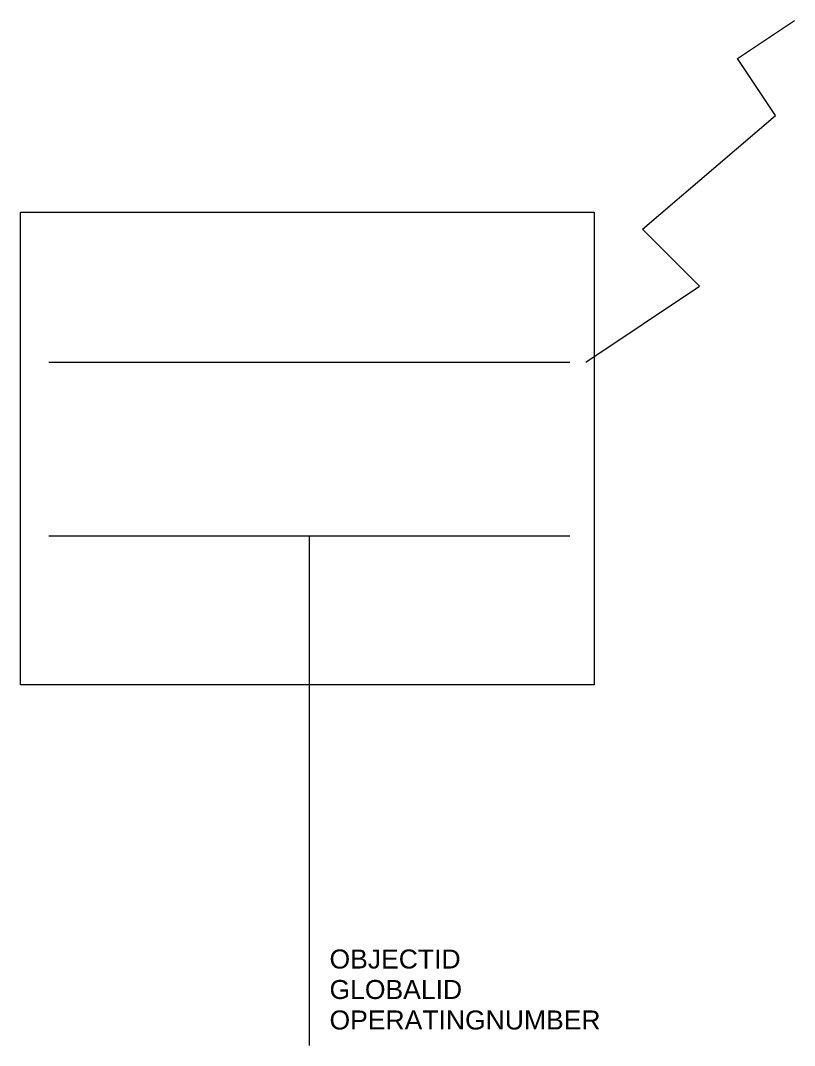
# Model space of a CAD drawing. Header units: feet. Extents: x -0.076 to 0.128, y 0 to 0.27.
import ezdxf

# ---------------------------------------------------------------- set-up
doc = ezdxf.new("R2010")
doc.units = ezdxf.units.FT
doc.header["$LTSCALE"] = 50
doc.header["$MEASUREMENT"] = 0
doc.linetypes.add('EESLU', pattern=[2, 1, 1])
doc.styles.get("Standard").update_dxf_attribs({"font": 'arial.ttf'})

msp = doc.modelspace()

# ---------------------------------------------------------------- linework, layer by layer
at = {"color": 0, "linetype": 'EESLU'}
for p, q in [((0.11282, 0.26), (0.12782, 0.27)), ((0.12282, 0.245), (0.11282, 0.26)), ((0.08782, 0.215), (0.12282, 0.245)), ((0.10282, 0.2), (0.08782, 0.215)), ((0.07282, 0.18), (0.10282, 0.2))]:
    msp.add_line(p, q, dxfattribs=at)
at = {"color": 0, "linetype": 'ByBlock', "lineweight": -2}
for p, q in [((-0.06867, 0.18), (0.06867, 0.18)), ((-0.06867, 0.13422), (0.06867, 0.13422)), ((0, 0.13422), (0, 0))]:
    msp.add_line(p, q, dxfattribs=at)
msp.add_lwpolyline([(-0.07609, 0.21953), (0.075, 0.21953), (0.075, 0.095), (-0.07609, 0.095)], close=True, dxfattribs=at)

# ---------------------------------------------------------------- texts
at = {"color": 0, "linetype": 'EESLU', "flags": 1}
for tag, p in [('OBJECTID', (0.00532, 0.02028)), ('GLOBALID', (0.00532, 0.01225)), ('OPERATINGNUMBER', (0.00532, 0.00422))]:
    msp.add_attdef(tag, p, '', height=0.005, dxfattribs=at)

doc.saveas('drawing.dxf')
